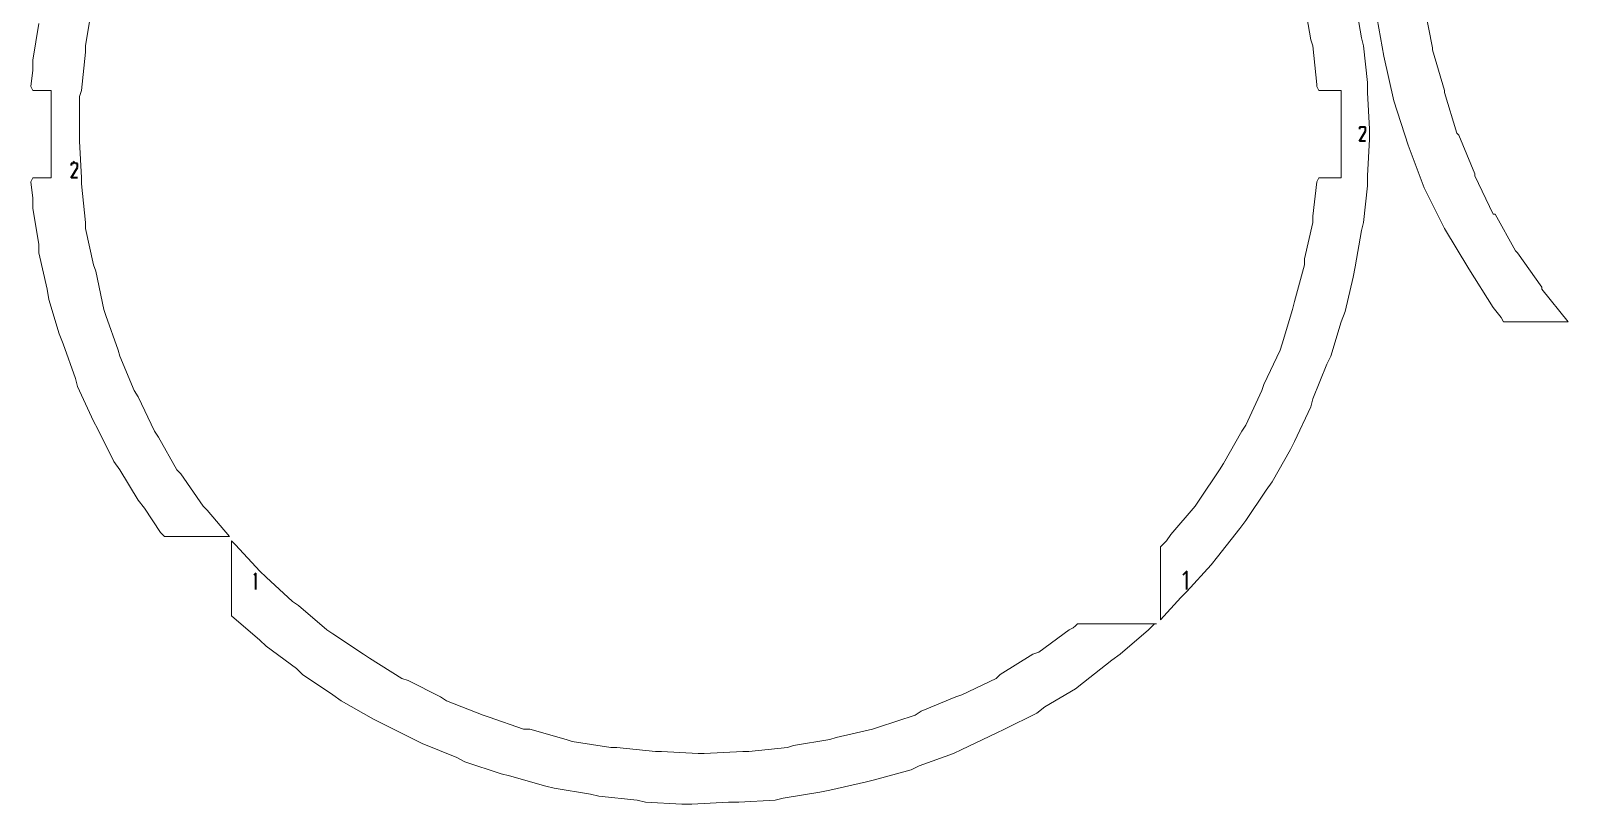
# Model space of a CAD drawing. Header units: millimetres. Extents: x -99 to 99, y -143 to 131.
# Drawn here: x -32.7 to 43.1, y -74.8 to -36.7 of the extents above; entities that cross this region are included whole.
import ezdxf

# ---------------------------------------------------------------- set-up
doc = ezdxf.new("R2010")
doc.units = ezdxf.units.MM
doc.header["$MEASUREMENT"] = 0
doc.layers.add('layer 1', color=7, linetype='Continuous')

msp = doc.modelspace()

# ---------------------------------------------------------------- linework, layer by layer
at = {"layer": 'layer 1', "color": 5, "lineweight": 13}
for points in [[(30.0575, -35.3395), (30.0575, -35.3395), (30.3592, -37.1387), (30.3592, -37.1387)], [(32.8595, -37.0381), (32.8595, -37.0381), (32.5578, -35.239), (32.5578, -35.239)], [(36.3599, -37.5382), (36.3599, -37.5382), (35.9604, -35.4374), (35.9604, -35.4374)], [(-32.3471, -36.3396), (-32.3471, -36.3396), (-32.6461, -38.1388), (-32.6461, -38.1388)], [(-30.0452, -37.4376), (-30.0452, -37.4376), (-29.7462, -35.6385), (-29.7462, -35.6385)], [(33.558, -35.6385), (33.558, -35.6385), (33.9601, -37.9377), (33.9601, -37.9377)], [(30.3592, -37.1387), (30.3592, -37.1387), (30.4597, -37.4376), (30.4597, -37.4376)], [(32.96, -37.4376), (32.96, -37.4376), (32.8595, -37.0381), (32.8595, -37.0381)], [(-30.2463, -39.639), (-30.2463, -39.639), (-30.0452, -37.7393), (-30.0452, -37.7393)], [(-30.0452, -37.7393), (-30.0452, -37.7393), (-30.0452, -37.4376), (-30.0452, -37.4376)], [(30.4597, -37.4376), (30.4597, -37.4376), (30.6581, -39.3373), (30.6581, -39.3373)], [(33.1585, -39.2395), (33.1585, -39.2395), (32.96, -37.4376), (32.96, -37.4376)], [(36.3599, -37.6387), (36.3599, -37.6387), (36.3599, -37.5382), (36.3599, -37.5382)], [(36.9579, -39.639), (36.9579, -39.639), (36.3599, -37.6387), (36.3599, -37.6387)], [(-32.6461, -38.6388), (-32.6461, -38.6388), (-32.7466, -39.4379), (-32.7466, -39.4379)], [(-32.6461, -38.1388), (-32.6461, -38.1388), (-32.6461, -38.6388), (-32.6461, -38.6388)], [(33.9601, -37.9377), (33.9601, -37.9377), (34.4602, -40.139), (34.4602, -40.139)], [(30.6581, -39.3373), (30.6581, -39.3373), (30.6581, -39.4379), (30.6581, -39.4379)], [(33.1585, -39.7395), (33.1585, -39.7395), (33.1585, -39.2395), (33.1585, -39.2395)], [(-32.7466, -39.4379), (-32.7466, -39.4379), (-32.6461, -39.639), (-32.6461, -39.639)], [(-32.6461, -39.639), (-32.6461, -39.639), (-31.7465, -39.639), (-31.7465, -39.639)], [(-31.7465, -39.639), (-31.7465, -39.639), (-31.7465, -43.9385), (-31.7465, -43.9385)], [(-30.3468, -39.938), (-30.3468, -39.938), (-30.2463, -39.639), (-30.2463, -39.639)], [(-30.3468, -41.7398), (-30.3468, -41.7398), (-30.3468, -39.938), (-30.3468, -39.938)], [(30.6581, -39.4379), (30.6581, -39.4379), (30.7587, -39.639), (30.7587, -39.639)], [(30.7587, -39.639), (30.7587, -39.639), (31.8594, -39.639), (31.8594, -39.639)], [(31.8594, -39.639), (31.8594, -39.639), (31.8594, -43.9385), (31.8594, -43.9385)], [(33.259, -41.5387), (33.259, -41.5387), (33.1585, -39.7395), (33.1585, -39.7395)], [(34.4602, -40.139), (34.4602, -40.139), (35.1587, -42.3377), (35.1587, -42.3377)], [(36.9579, -39.7395), (36.9579, -39.7395), (36.9579, -39.639), (36.9579, -39.639)], [(37.5585, -41.7398), (37.5585, -41.7398), (36.9579, -39.7395), (36.9579, -39.7395)], [(33.259, -42.0388), (33.259, -42.0388), (33.259, -41.5387), (33.259, -41.5387)], [(-30.3468, -42.1393), (-30.3468, -42.1393), (-30.3468, -41.7398), (-30.3468, -41.7398)], [(-30.2463, -43.9385), (-30.2463, -43.9385), (-30.3468, -42.1393), (-30.3468, -42.1393)], [(33.1585, -43.8379), (33.1585, -43.8379), (33.259, -42.0388), (33.259, -42.0388)], [(35.1587, -42.3377), (35.1587, -42.3377), (35.9604, -44.4385), (35.9604, -44.4385)], [(37.659, -41.8377), (37.659, -41.8377), (37.5585, -41.7398), (37.5585, -41.7398)], [(38.4581, -43.74), (38.4581, -43.74), (37.659, -41.8377), (37.659, -41.8377)], [(-32.6461, -43.9385), (-32.6461, -43.9385), (-32.7466, -44.1395), (-32.7466, -44.1395)], [(-31.7465, -43.9385), (-31.7465, -43.9385), (-32.6461, -43.9385), (-32.6461, -43.9385)], [(-30.2463, -44.2374), (-30.2463, -44.2374), (-30.2463, -43.9385), (-30.2463, -43.9385)], [(30.7587, -43.9385), (30.7587, -43.9385), (30.6581, -44.1395), (30.6581, -44.1395)], [(31.8594, -43.9385), (31.8594, -43.9385), (30.7587, -43.9385), (30.7587, -43.9385)], [(33.1585, -44.338), (33.1585, -44.338), (33.1585, -43.8379), (33.1585, -43.8379)], [(38.4581, -43.8379), (38.4581, -43.8379), (38.4581, -43.74), (38.4581, -43.74)], [(39.3603, -45.7376), (39.3603, -45.7376), (38.4581, -43.8379), (38.4581, -43.8379)], [(-32.7466, -44.1395), (-32.7466, -44.1395), (-32.6461, -44.9386), (-32.6461, -44.9386)], [(-30.0452, -46.1398), (-30.0452, -46.1398), (-30.2463, -44.2374), (-30.2463, -44.2374)], [(30.6581, -44.1395), (30.6581, -44.1395), (30.4597, -45.8382), (30.4597, -45.8382)], [(32.96, -46.1398), (32.96, -46.1398), (33.1585, -44.338), (33.1585, -44.338)], [(35.9604, -44.4385), (35.9604, -44.4385), (36.9579, -46.4388), (36.9579, -46.4388)], [(-32.6461, -44.9386), (-32.6461, -44.9386), (-32.6461, -45.4386), (-32.6461, -45.4386)], [(-32.6461, -45.4386), (-32.6461, -45.4386), (-32.3471, -47.2378), (-32.3471, -47.2378)], [(-30.0452, -46.4388), (-30.0452, -46.4388), (-30.0452, -46.1398), (-30.0452, -46.1398)], [(30.4597, -46.1398), (30.4597, -46.1398), (30.0575, -47.939), (30.0575, -47.939)], [(30.4597, -45.8382), (30.4597, -45.8382), (30.4597, -46.1398), (30.4597, -46.1398)], [(32.8595, -46.5393), (32.8595, -46.5393), (32.96, -46.1398), (32.96, -46.1398)], [(39.4582, -45.7376), (39.4582, -45.7376), (39.3603, -45.7376), (39.3603, -45.7376)], [(40.4583, -47.5394), (40.4583, -47.5394), (39.4582, -45.7376), (39.4582, -45.7376)], [(-29.6457, -48.2379), (-29.6457, -48.2379), (-30.0452, -46.4388), (-30.0452, -46.4388)], [(32.5578, -48.3385), (32.5578, -48.3385), (32.8595, -46.5393), (32.8595, -46.5393)], [(36.9579, -46.4388), (36.9579, -46.4388), (38.1591, -48.439), (38.1591, -48.439)], [(-32.3471, -47.2378), (-32.3471, -47.2378), (-32.3471, -47.64), (-32.3471, -47.64)], [(-32.3471, -47.64), (-32.3471, -47.64), (-31.9449, -49.4391), (-31.9449, -49.4391)], [(40.5589, -47.64), (40.5589, -47.64), (40.4583, -47.5394), (40.4583, -47.5394)], [(41.7601, -49.3386), (41.7601, -49.3386), (40.5589, -47.64), (40.5589, -47.64)], [(-29.5452, -48.5395), (-29.5452, -48.5395), (-29.6457, -48.2379), (-29.6457, -48.2379)], [(30.0575, -48.2379), (30.0575, -48.2379), (29.5575, -50.0397), (29.5575, -50.0397)], [(30.0575, -47.939), (30.0575, -47.939), (30.0575, -48.2379), (30.0575, -48.2379)], [(32.4599, -48.8385), (32.4599, -48.8385), (32.5578, -48.3385), (32.5578, -48.3385)], [(38.1591, -48.439), (38.1591, -48.439), (39.3603, -50.3387), (39.3603, -50.3387)], [(-29.1456, -50.4393), (-29.1456, -50.4393), (-29.5452, -48.5395), (-29.5452, -48.5395)], [(32.0578, -50.5398), (32.0578, -50.5398), (32.4599, -48.8385), (32.4599, -48.8385)], [(-31.9449, -49.4391), (-31.9449, -49.4391), (-31.847, -49.9392), (-31.847, -49.9392)], [(-31.847, -49.9392), (-31.847, -49.9392), (-31.347, -51.6378), (-31.347, -51.6378)], [(41.7601, -49.4391), (41.7601, -49.4391), (41.7601, -49.3386), (41.7601, -49.3386)], [(43.0592, -51.0399), (43.0592, -51.0399), (41.7601, -49.4391), (41.7601, -49.4391)], [(-29.0451, -50.7382), (-29.0451, -50.7382), (-29.1456, -50.4393), (-29.1456, -50.4393)], [(-28.4445, -52.4395), (-28.4445, -52.4395), (-29.0451, -50.7382), (-29.0451, -50.7382)], [(29.4596, -50.4393), (29.4596, -50.4393), (28.9595, -52.1379), (28.9595, -52.1379)], [(29.5575, -50.0397), (29.5575, -50.0397), (29.4596, -50.4393), (29.4596, -50.4393)], [(31.8594, -51.0399), (31.8594, -51.0399), (32.0578, -50.5398), (32.0578, -50.5398)], [(39.3603, -50.3387), (39.3603, -50.3387), (39.7598, -50.8388), (39.7598, -50.8388)], [(31.3593, -52.7385), (31.3593, -52.7385), (31.8594, -51.0399), (31.8594, -51.0399)], [(39.7598, -50.8388), (39.7598, -50.8388), (39.8604, -51.0399), (39.8604, -51.0399)], [(39.8604, -51.0399), (39.8604, -51.0399), (43.0592, -51.0399), (43.0592, -51.0399)], [(-31.347, -51.6378), (-31.347, -51.6378), (-31.1459, -52.1379), (-31.1459, -52.1379)], [(-31.1459, -52.1379), (-31.1459, -52.1379), (-30.5453, -53.8392), (-30.5453, -53.8392)], [(28.9595, -52.1379), (28.9595, -52.1379), (28.859, -52.4395), (28.859, -52.4395)], [(-28.3466, -52.7385), (-28.3466, -52.7385), (-28.4445, -52.4395), (-28.4445, -52.4395)], [(-27.6454, -54.4398), (-27.6454, -54.4398), (-28.3466, -52.7385), (-28.3466, -52.7385)], [(28.859, -52.4395), (28.859, -52.4395), (28.0573, -54.1381), (28.0573, -54.1381)], [(31.1582, -53.138), (31.1582, -53.138), (31.3593, -52.7385), (31.3593, -52.7385)], [(30.4597, -54.8393), (30.4597, -54.8393), (31.1582, -53.138), (31.1582, -53.138)], [(-30.5453, -53.8392), (-30.5453, -53.8392), (-30.4447, -54.2387), (-30.4447, -54.2387)], [(-30.4447, -54.2387), (-30.4447, -54.2387), (-29.6457, -55.94), (-29.6457, -55.94)], [(-27.4444, -54.7388), (-27.4444, -54.7388), (-27.6454, -54.4398), (-27.6454, -54.4398)], [(27.9594, -54.4398), (27.9594, -54.4398), (27.1577, -56.1384), (27.1577, -56.1384)], [(28.0573, -54.1381), (28.0573, -54.1381), (27.9594, -54.4398), (27.9594, -54.4398)], [(-26.6453, -56.44), (-26.6453, -56.44), (-27.4444, -54.7388), (-27.4444, -54.7388)], [(29.5575, -56.9401), (29.5575, -56.9401), (30.3592, -55.2388), (30.3592, -55.2388)], [(30.3592, -55.2388), (30.3592, -55.2388), (30.4597, -54.8393), (30.4597, -54.8393)], [(-29.6457, -55.94), (-29.6457, -55.94), (-29.4446, -56.3395), (-29.4446, -56.3395)], [(-29.4446, -56.3395), (-29.4446, -56.3395), (-28.6456, -57.9402), (-28.6456, -57.9402)], [(-26.4442, -56.739), (-26.4442, -56.739), (-26.6453, -56.44), (-26.6453, -56.44)], [(-25.5447, -58.3397), (-25.5447, -58.3397), (-26.4442, -56.739), (-26.4442, -56.739)], [(26.9593, -56.44), (26.9593, -56.44), (26.0597, -58.0381), (26.0597, -58.0381)], [(27.1577, -56.1384), (27.1577, -56.1384), (26.9593, -56.44), (26.9593, -56.44)], [(28.4595, -58.9403), (28.4595, -58.9403), (29.359, -57.3396), (29.359, -57.3396)], [(29.359, -57.3396), (29.359, -57.3396), (29.5575, -56.9401), (29.5575, -56.9401)], [(-28.6456, -57.9402), (-28.6456, -57.9402), (-28.3466, -58.3397), (-28.3466, -58.3397)], [(-28.3466, -58.3397), (-28.3466, -58.3397), (-27.4444, -59.8399), (-27.4444, -59.8399)], [(-25.3462, -58.5382), (-25.3462, -58.5382), (-25.5447, -58.3397), (-25.5447, -58.3397)], [(25.8586, -58.3397), (25.8586, -58.3397), (24.8585, -59.8399), (24.8585, -59.8399)], [(26.0597, -58.0381), (26.0597, -58.0381), (25.8586, -58.3397), (25.8586, -58.3397)], [(-24.2455, -60.1389), (-24.2455, -60.1389), (-25.3462, -58.5382), (-25.3462, -58.5382)], [(28.1578, -59.3398), (28.1578, -59.3398), (28.4595, -58.9403), (28.4595, -58.9403)], [(-27.4444, -59.8399), (-27.4444, -59.8399), (-27.1454, -60.2394), (-27.1454, -60.2394)], [(24.8585, -59.8399), (24.8585, -59.8399), (24.6574, -60.1389), (24.6574, -60.1389)], [(27.1577, -60.84), (27.1577, -60.84), (28.1578, -59.3398), (28.1578, -59.3398)], [(-27.1454, -60.2394), (-27.1454, -60.2394), (-26.3463, -61.4406), (-26.3463, -61.4406)], [(-24.0445, -60.34), (-24.0445, -60.34), (-24.2455, -60.1389), (-24.2455, -60.1389)], [(-22.9464, -61.6391), (-22.9464, -61.6391), (-24.0445, -60.34), (-24.0445, -60.34)], [(24.6574, -60.1389), (24.6574, -60.1389), (23.4588, -61.5385), (23.4588, -61.5385)], [(25.7581, -62.6392), (25.7581, -62.6392), (26.8587, -61.2395), (26.8587, -61.2395)], [(26.8587, -61.2395), (26.8587, -61.2395), (27.1577, -60.84), (27.1577, -60.84)], [(-26.3463, -61.4406), (-26.3463, -61.4406), (-26.1453, -61.6391), (-26.1453, -61.6391)], [(-26.1453, -61.6391), (-26.1453, -61.6391), (-22.9464, -61.6391), (-22.9464, -61.6391)], [(-22.6448, -62.0386), (-22.6448, -62.0386), (-22.8459, -61.8402), (-22.8459, -61.8402)], [(-22.8459, -61.8402), (-22.8459, -61.8402), (-22.8459, -65.4385), (-22.8459, -65.4385)], [(-21.4463, -63.3403), (-21.4463, -63.3403), (-22.6448, -62.0386), (-22.6448, -62.0386)], [(23.2577, -61.8402), (23.2577, -61.8402), (22.9588, -62.1391), (22.9588, -62.1391)], [(22.9588, -62.1391), (22.9588, -62.1391), (22.9588, -65.7401), (22.9588, -65.7401)], [(23.4588, -61.5385), (23.4588, -61.5385), (23.2577, -61.8402), (23.2577, -61.8402)], [(25.4591, -63.0387), (25.4591, -63.0387), (25.7581, -62.6392), (25.7581, -62.6392)], [(-21.1446, -63.6393), (-21.1446, -63.6393), (-21.4463, -63.3403), (-21.4463, -63.3403)], [(-19.8455, -64.8405), (-19.8455, -64.8405), (-21.1446, -63.6393), (-21.1446, -63.6393)], [(24.2579, -64.3405), (24.2579, -64.3405), (25.4591, -63.0387), (25.4591, -63.0387)], [(23.9589, -64.6395), (23.9589, -64.6395), (24.2579, -64.3405), (24.2579, -64.3405)], [(-19.5439, -65.039), (-19.5439, -65.039), (-19.8455, -64.8405), (-19.8455, -64.8405)], [(-18.1443, -66.2402), (-18.1443, -66.2402), (-19.5439, -65.039), (-19.5439, -65.039)], [(22.9588, -65.7401), (22.9588, -65.7401), (23.9589, -64.6395), (23.9589, -64.6395)], [(-22.8459, -65.4385), (-22.8459, -65.4385), (-22.8459, -65.539), (-22.8459, -65.539)], [(-22.8459, -65.539), (-22.8459, -65.539), (-21.4463, -66.7402), (-21.4463, -66.7402)], [(18.8577, -65.9386), (18.8577, -65.9386), (18.7572, -66.0391), (18.7572, -66.0391)], [(22.7577, -65.9386), (22.7577, -65.9386), (18.8577, -65.9386), (18.8577, -65.9386)], [(22.3582, -66.2402), (22.3582, -66.2402), (22.6571, -65.9386), (22.6571, -65.9386)], [(22.6571, -65.9386), (22.6571, -65.9386), (22.7577, -65.9386), (22.7577, -65.9386)], [(-17.8453, -66.4386), (-17.8453, -66.4386), (-18.1443, -66.2402), (-18.1443, -66.2402)], [(-16.3451, -67.4388), (-16.3451, -67.4388), (-17.8453, -66.4386), (-17.8453, -66.4386)], [(18.4582, -66.2402), (18.4582, -66.2402), (16.958, -67.3408), (16.958, -67.3408)], [(18.6566, -66.1396), (18.6566, -66.1396), (18.4582, -66.2402), (18.4582, -66.2402)], [(18.7572, -66.0391), (18.7572, -66.0391), (18.6566, -66.1396), (18.6566, -66.1396)], [(20.9585, -67.4388), (20.9585, -67.4388), (22.3582, -66.2402), (22.3582, -66.2402)], [(-21.4463, -66.7402), (-21.4463, -66.7402), (-21.1446, -67.0392), (-21.1446, -67.0392)], [(-21.1446, -67.0392), (-21.1446, -67.0392), (-19.6444, -68.1399), (-19.6444, -68.1399)], [(-16.0435, -67.6398), (-16.0435, -67.6398), (-16.3451, -67.4388), (-16.3451, -67.4388)], [(16.6564, -67.4388), (16.6564, -67.4388), (15.0583, -68.4389), (15.0583, -68.4389)], [(16.958, -67.3408), (16.958, -67.3408), (16.6564, -67.4388), (16.6564, -67.4388)], [(20.559, -67.7404), (20.559, -67.7404), (20.9585, -67.4388), (20.9585, -67.4388)], [(-19.6444, -68.1399), (-19.6444, -68.1399), (-19.3455, -68.4389), (-19.3455, -68.4389)], [(-14.4454, -68.64), (-14.4454, -68.64), (-16.0435, -67.6398), (-16.0435, -67.6398)], [(19.1567, -68.8384), (19.1567, -68.8384), (20.559, -67.7404), (20.559, -67.7404)], [(-19.3455, -68.4389), (-19.3455, -68.4389), (-17.8453, -69.439), (-17.8453, -69.439)], [(-14.1438, -68.7405), (-14.1438, -68.7405), (-14.4454, -68.64), (-14.4454, -68.64)], [(-12.5457, -69.5395), (-12.5457, -69.5395), (-14.1438, -68.7405), (-14.1438, -68.7405)], [(14.8572, -68.64), (14.8572, -68.64), (13.1586, -69.439), (13.1586, -69.439)], [(15.0583, -68.4389), (15.0583, -68.4389), (14.8572, -68.64), (14.8572, -68.64)], [(18.7572, -69.14), (18.7572, -69.14), (19.1567, -68.8384), (19.1567, -68.8384)], [(-17.8453, -69.439), (-17.8453, -69.439), (-17.4458, -69.7406), (-17.4458, -69.7406)], [(-17.4458, -69.7406), (-17.4458, -69.7406), (-15.845, -70.6402), (-15.845, -70.6402)], [(-12.244, -69.7406), (-12.244, -69.7406), (-12.5457, -69.5395), (-12.5457, -69.5395)], [(-10.4449, -70.4391), (-10.4449, -70.4391), (-12.244, -69.7406), (-12.244, -69.7406)], [(12.857, -69.5395), (12.857, -69.5395), (11.1583, -70.2407), (11.1583, -70.2407)], [(13.1586, -69.439), (13.1586, -69.439), (12.857, -69.5395), (12.857, -69.5395)], [(17.257, -70.0396), (17.257, -70.0396), (18.7572, -69.14), (18.7572, -69.14)], [(-10.1433, -70.5397), (-10.1433, -70.5397), (-10.4449, -70.4391), (-10.4449, -70.4391)], [(10.8567, -70.4391), (10.8567, -70.4391), (9.0576, -71.0397), (9.0576, -71.0397)], [(11.1583, -70.2407), (11.1583, -70.2407), (10.8567, -70.4391), (10.8567, -70.4391)], [(15.2567, -71.1403), (15.2567, -71.1403), (16.8575, -70.3386), (16.8575, -70.3386)], [(16.8575, -70.3386), (16.8575, -70.3386), (17.257, -70.0396), (17.257, -70.0396)], [(-15.845, -70.6402), (-15.845, -70.6402), (-15.4455, -70.8386), (-15.4455, -70.8386)], [(-15.4455, -70.8386), (-15.4455, -70.8386), (-13.8448, -71.6403), (-13.8448, -71.6403)], [(-8.4446, -71.1403), (-8.4446, -71.1403), (-10.1433, -70.5397), (-10.1433, -70.5397)], [(-8.143, -71.1403), (-8.143, -71.1403), (-8.4446, -71.1403), (-8.4446, -71.1403)], [(-6.3438, -71.6403), (-6.3438, -71.6403), (-8.143, -71.1403), (-8.143, -71.1403)], [(8.7559, -71.1403), (8.7559, -71.1403), (6.9568, -71.5398), (6.9568, -71.5398)], [(9.0576, -71.0397), (9.0576, -71.0397), (8.7559, -71.1403), (8.7559, -71.1403)], [(14.8572, -71.3387), (14.8572, -71.3387), (15.2567, -71.1403), (15.2567, -71.1403)], [(-13.8448, -71.6403), (-13.8448, -71.6403), (-13.4453, -71.8388), (-13.4453, -71.8388)], [(-13.4453, -71.8388), (-13.4453, -71.8388), (-11.744, -72.5399), (-11.744, -72.5399)], [(-6.0449, -71.7409), (-6.0449, -71.7409), (-6.3438, -71.6403), (-6.3438, -71.6403)], [(-4.1452, -72.0398), (-4.1452, -72.0398), (-6.0449, -71.7409), (-6.0449, -71.7409)], [(4.856, -71.9393), (4.856, -71.9393), (4.557, -72.0398), (4.557, -72.0398)], [(6.6578, -71.6403), (6.6578, -71.6403), (4.856, -71.9393), (4.856, -71.9393)], [(6.9568, -71.5398), (6.9568, -71.5398), (6.6578, -71.6403), (6.6578, -71.6403)], [(13.1586, -72.1404), (13.1586, -72.1404), (14.8572, -71.3387), (14.8572, -71.3387)], [(-11.744, -72.5399), (-11.744, -72.5399), (-11.3445, -72.741), (-11.3445, -72.741)], [(-11.3445, -72.741), (-11.3445, -72.741), (-9.5453, -73.339), (-9.5453, -73.339)], [(-3.8435, -72.0398), (-3.8435, -72.0398), (-4.1452, -72.0398), (-4.1452, -72.0398)], [(-1.9438, -72.2409), (-1.9438, -72.2409), (-3.8435, -72.0398), (-3.8435, -72.0398)], [(-1.6448, -72.2409), (-1.6448, -72.2409), (-1.9438, -72.2409), (-1.9438, -72.2409)], [(0.157, -72.3388), (0.157, -72.3388), (-1.6448, -72.2409), (-1.6448, -72.2409)], [(0.456, -72.3388), (0.456, -72.3388), (0.157, -72.3388), (0.157, -72.3388)], [(2.3557, -72.2409), (2.3557, -72.2409), (0.456, -72.3388), (0.456, -72.3388)], [(2.6573, -72.2409), (2.6573, -72.2409), (2.3557, -72.2409), (2.3557, -72.2409)], [(4.557, -72.0398), (4.557, -72.0398), (2.6573, -72.2409), (2.6573, -72.2409)], [(11.0578, -72.9394), (11.0578, -72.9394), (12.7564, -72.3388), (12.7564, -72.3388)], [(12.7564, -72.3388), (12.7564, -72.3388), (13.1586, -72.1404), (13.1586, -72.1404)], [(-9.5453, -73.339), (-9.5453, -73.339), (-9.1431, -73.4395), (-9.1431, -73.4395)], [(-9.1431, -73.4395), (-9.1431, -73.4395), (-7.344, -73.9395), (-7.344, -73.9395)], [(8.8565, -73.6406), (8.8565, -73.6406), (10.6583, -73.1405), (10.6583, -73.1405)], [(10.6583, -73.1405), (10.6583, -73.1405), (11.0578, -72.9394), (11.0578, -72.9394)], [(-7.344, -73.9395), (-7.344, -73.9395), (-6.9444, -74.0401), (-6.9444, -74.0401)], [(-6.9444, -74.0401), (-6.9444, -74.0401), (-5.1426, -74.3391), (-5.1426, -74.3391)], [(4.3559, -74.5402), (4.3559, -74.5402), (6.1577, -74.2385), (6.1577, -74.2385)], [(6.1577, -74.2385), (6.1577, -74.2385), (6.6578, -74.1406), (6.6578, -74.1406)], [(6.6578, -74.1406), (6.6578, -74.1406), (8.457, -73.7411), (8.457, -73.7411)], [(8.457, -73.7411), (8.457, -73.7411), (8.8565, -73.6406), (8.8565, -73.6406)], [(-5.1426, -74.3391), (-5.1426, -74.3391), (-4.7431, -74.4396), (-4.7431, -74.4396)], [(-4.7431, -74.4396), (-4.7431, -74.4396), (-2.8434, -74.6407), (-2.8434, -74.6407)], [(-2.8434, -74.6407), (-2.8434, -74.6407), (-2.4439, -74.7386), (-2.4439, -74.7386)], [(-2.4439, -74.7386), (-2.4439, -74.7386), (-0.6447, -74.8391), (-0.6447, -74.8391)], [(-0.6447, -74.8391), (-0.6447, -74.8391), (-0.1447, -74.8391), (-0.1447, -74.8391)], [(-0.1447, -74.8391), (-0.1447, -74.8391), (1.6572, -74.7386), (1.6572, -74.7386)], [(1.6572, -74.7386), (1.6572, -74.7386), (2.1572, -74.7386), (2.1572, -74.7386)], [(2.1572, -74.7386), (2.1572, -74.7386), (3.9564, -74.6407), (3.9564, -74.6407)], [(3.9564, -74.6407), (3.9564, -74.6407), (4.3559, -74.5402), (4.3559, -74.5402)]]:
    msp.add_open_spline(points, degree=3, dxfattribs=at)
at = {"layer": 'layer 1', "color": 1, "lineweight": 40}
for points in [[(32.8595, -41.4381), (32.8595, -41.4381), (32.7589, -41.4381), (32.7589, -41.4381)], [(32.7589, -41.4381), (32.7589, -41.4381), (32.7589, -41.4381), (32.7589, -41.4381)], [(32.7589, -41.4381), (32.7589, -41.4381), (32.7589, -41.5387), (32.7589, -41.5387)], [(32.7589, -42.1393), (32.7589, -42.1393), (33.0579, -41.6392), (33.0579, -41.6392)], [(32.96, -41.4381), (32.96, -41.4381), (32.8595, -41.4381), (32.8595, -41.4381)], [(32.8595, -41.4381), (32.8595, -41.4381), (32.8595, -41.4381), (32.8595, -41.4381)], [(32.8595, -41.4381), (32.8595, -41.4381), (32.8595, -41.4381), (32.8595, -41.4381)], [(32.8595, -41.4381), (32.8595, -41.4381), (32.8595, -41.4381), (32.8595, -41.4381)], [(33.0579, -41.4381), (33.0579, -41.4381), (32.96, -41.4381), (32.96, -41.4381)], [(32.96, -41.4381), (32.96, -41.4381), (32.96, -41.4381), (32.96, -41.4381)], [(32.96, -41.4381), (32.96, -41.4381), (32.96, -41.4381), (32.96, -41.4381)], [(33.0579, -41.5387), (33.0579, -41.5387), (33.0579, -41.4381), (33.0579, -41.4381)], [(33.0579, -41.4381), (33.0579, -41.4381), (33.0579, -41.4381), (33.0579, -41.4381)], [(33.0579, -41.4381), (33.0579, -41.4381), (33.0579, -41.4381), (33.0579, -41.4381)], [(33.0579, -41.4381), (33.0579, -41.4381), (33.0579, -41.4381), (33.0579, -41.4381)], [(33.0579, -41.4381), (33.0579, -41.4381), (33.0579, -41.4381), (33.0579, -41.4381)], [(33.0579, -41.6392), (33.0579, -41.6392), (33.0579, -41.5387), (33.0579, -41.5387)], [(33.0579, -41.5387), (33.0579, -41.5387), (33.0579, -41.5387), (33.0579, -41.5387)], [(33.0579, -41.5387), (33.0579, -41.5387), (33.0579, -41.5387), (33.0579, -41.5387)], [(33.0579, -41.6392), (33.0579, -41.6392), (33.0579, -41.6392), (33.0579, -41.6392)], [(33.0579, -41.6392), (33.0579, -41.6392), (33.0579, -41.6392), (33.0579, -41.6392)], [(33.0579, -41.6392), (33.0579, -41.6392), (33.0579, -41.6392), (33.0579, -41.6392)], [(33.0579, -41.6392), (33.0579, -41.6392), (33.0579, -41.6392), (33.0579, -41.6392)], [(33.0579, -41.6392), (33.0579, -41.6392), (33.0579, -41.6392), (33.0579, -41.6392)], [(33.0579, -41.6392), (33.0579, -41.6392), (33.0579, -41.6392), (33.0579, -41.6392)], [(33.0579, -41.6392), (33.0579, -41.6392), (33.0579, -41.6392), (33.0579, -41.6392)], [(33.0579, -41.6392), (33.0579, -41.6392), (33.0579, -41.6392), (33.0579, -41.6392)], [(33.0579, -41.6392), (33.0579, -41.6392), (33.0579, -41.6392), (33.0579, -41.6392)], [(33.0579, -41.6392), (33.0579, -41.6392), (33.0579, -41.6392), (33.0579, -41.6392)], [(33.0579, -41.6392), (33.0579, -41.6392), (33.0579, -41.6392), (33.0579, -41.6392)], [(33.0579, -41.6392), (33.0579, -41.6392), (33.0579, -41.6392), (33.0579, -41.6392)], [(33.0579, -41.6392), (33.0579, -41.6392), (33.0579, -41.6392), (33.0579, -41.6392)], [(33.0579, -42.1393), (33.0579, -42.1393), (32.7589, -42.1393), (32.7589, -42.1393)], [(-30.5453, -43.24), (-30.5453, -43.24), (-30.6458, -43.1394), (-30.6458, -43.1394)], [(-30.6458, -43.1394), (-30.6458, -43.1394), (-30.6458, -43.24), (-30.6458, -43.24)], [(-30.6458, -43.24), (-30.6458, -43.24), (-30.7464, -43.24), (-30.7464, -43.24)], [(-30.7464, -43.24), (-30.7464, -43.24), (-30.7464, -43.24), (-30.7464, -43.24)], [(-30.7464, -43.24), (-30.7464, -43.24), (-30.7464, -43.24), (-30.7464, -43.24)], [(-30.7464, -43.24), (-30.7464, -43.24), (-30.7464, -43.3378), (-30.7464, -43.3378)], [(-30.7464, -43.9385), (-30.7464, -43.9385), (-30.4447, -43.4384), (-30.4447, -43.4384)], [(-30.4447, -43.9385), (-30.4447, -43.9385), (-30.7464, -43.9385), (-30.7464, -43.9385)], [(-30.6458, -43.24), (-30.6458, -43.24), (-30.6458, -43.24), (-30.6458, -43.24)], [(-30.6458, -43.24), (-30.6458, -43.24), (-30.6458, -43.24), (-30.6458, -43.24)], [(-30.4447, -43.24), (-30.4447, -43.24), (-30.5453, -43.24), (-30.5453, -43.24)], [(-30.5453, -43.24), (-30.5453, -43.24), (-30.5453, -43.24), (-30.5453, -43.24)], [(-30.5453, -43.24), (-30.5453, -43.24), (-30.5453, -43.24), (-30.5453, -43.24)], [(-30.5453, -43.24), (-30.5453, -43.24), (-30.5453, -43.24), (-30.5453, -43.24)], [(-30.4447, -43.3378), (-30.4447, -43.3378), (-30.4447, -43.24), (-30.4447, -43.24)], [(-30.4447, -43.24), (-30.4447, -43.24), (-30.4447, -43.24), (-30.4447, -43.24)], [(-30.4447, -43.24), (-30.4447, -43.24), (-30.4447, -43.24), (-30.4447, -43.24)], [(-30.4447, -43.4384), (-30.4447, -43.4384), (-30.4447, -43.3378), (-30.4447, -43.3378)], [(-30.4447, -43.3378), (-30.4447, -43.3378), (-30.4447, -43.3378), (-30.4447, -43.3378)], [(-30.4447, -43.3378), (-30.4447, -43.3378), (-30.4447, -43.3378), (-30.4447, -43.3378)], [(-30.4447, -43.4384), (-30.4447, -43.4384), (-30.4447, -43.4384), (-30.4447, -43.4384)], [(-30.4447, -43.4384), (-30.4447, -43.4384), (-30.4447, -43.4384), (-30.4447, -43.4384)], [(-30.4447, -43.4384), (-30.4447, -43.4384), (-30.4447, -43.4384), (-30.4447, -43.4384)], [(-30.4447, -43.4384), (-30.4447, -43.4384), (-30.4447, -43.4384), (-30.4447, -43.4384)], [(-30.4447, -43.4384), (-30.4447, -43.4384), (-30.4447, -43.4384), (-30.4447, -43.4384)], [(-30.4447, -43.4384), (-30.4447, -43.4384), (-30.4447, -43.4384), (-30.4447, -43.4384)], [(-30.4447, -43.4384), (-30.4447, -43.4384), (-30.4447, -43.4384), (-30.4447, -43.4384)], [(-30.4447, -43.4384), (-30.4447, -43.4384), (-30.4447, -43.4384), (-30.4447, -43.4384)], [(-30.4447, -43.4384), (-30.4447, -43.4384), (-30.4447, -43.4384), (-30.4447, -43.4384)], [(-30.4447, -43.4384), (-30.4447, -43.4384), (-30.4447, -43.4384), (-30.4447, -43.4384)], [(-30.4447, -43.4384), (-30.4447, -43.4384), (-30.4447, -43.4384), (-30.4447, -43.4384)], [(-30.4447, -43.4384), (-30.4447, -43.4384), (-30.4447, -43.4384), (-30.4447, -43.4384)], [(-30.4447, -43.4384), (-30.4447, -43.4384), (-30.4447, -43.4384), (-30.4447, -43.4384)], [(-21.6447, -63.4382), (-21.6447, -63.4382), (-21.7452, -63.5388), (-21.7452, -63.5388)], [(-21.6447, -64.2399), (-21.6447, -64.2399), (-21.6447, -63.4382), (-21.6447, -63.4382)], [(24.2579, -63.3403), (24.2579, -63.3403), (24.0594, -63.5388), (24.0594, -63.5388)], [(24.2579, -64.2399), (24.2579, -64.2399), (24.2579, -63.3403), (24.2579, -63.3403)]]:
    msp.add_open_spline(points, degree=3, dxfattribs=at)

doc.saveas('drawing.dxf')
